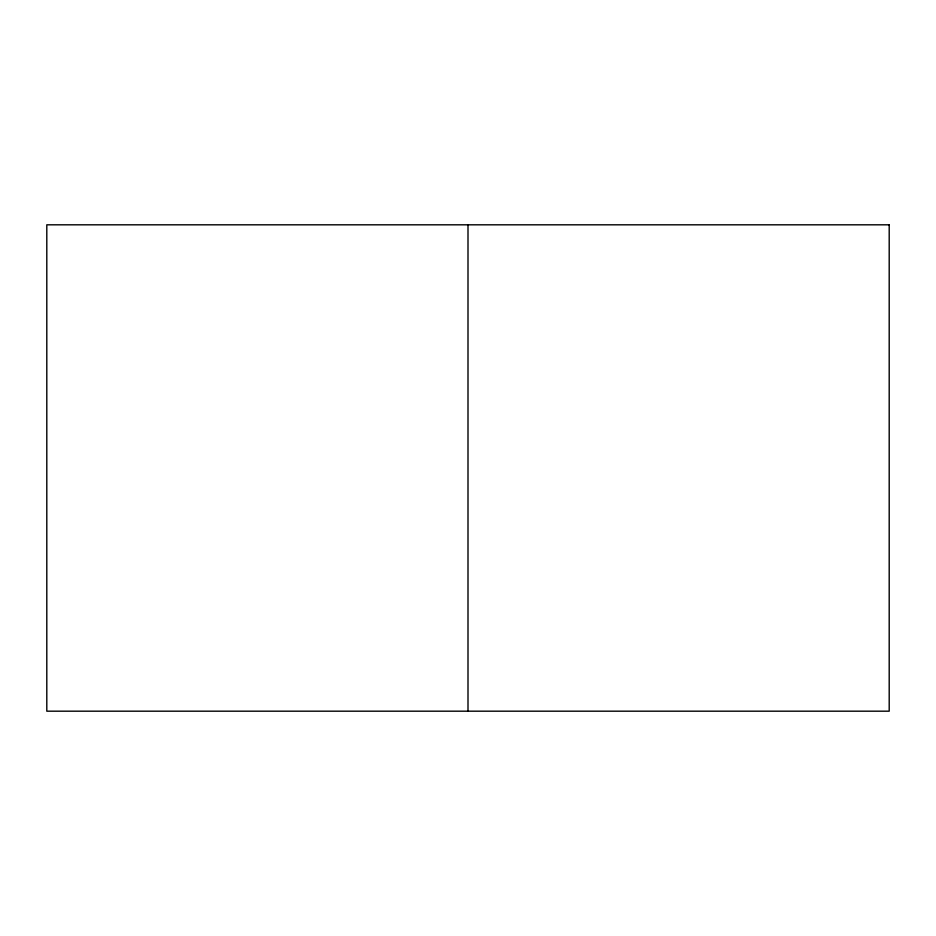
<?xml version="1.0" encoding="UTF-8"?>
<svg xmlns="http://www.w3.org/2000/svg" width="936" height="936" viewBox="0 0 936 936"><rect width="100%" height="100%" fill="white"/><g stroke="black" fill="none" stroke-linecap="round" stroke-linejoin="round"><path stroke-width="1.4" d="M468 224.815L468 711.184M889.2 224.815L46.8 224.815L46.8 711.184L889.2 711.184L889.2 224.815"/></g></svg>
